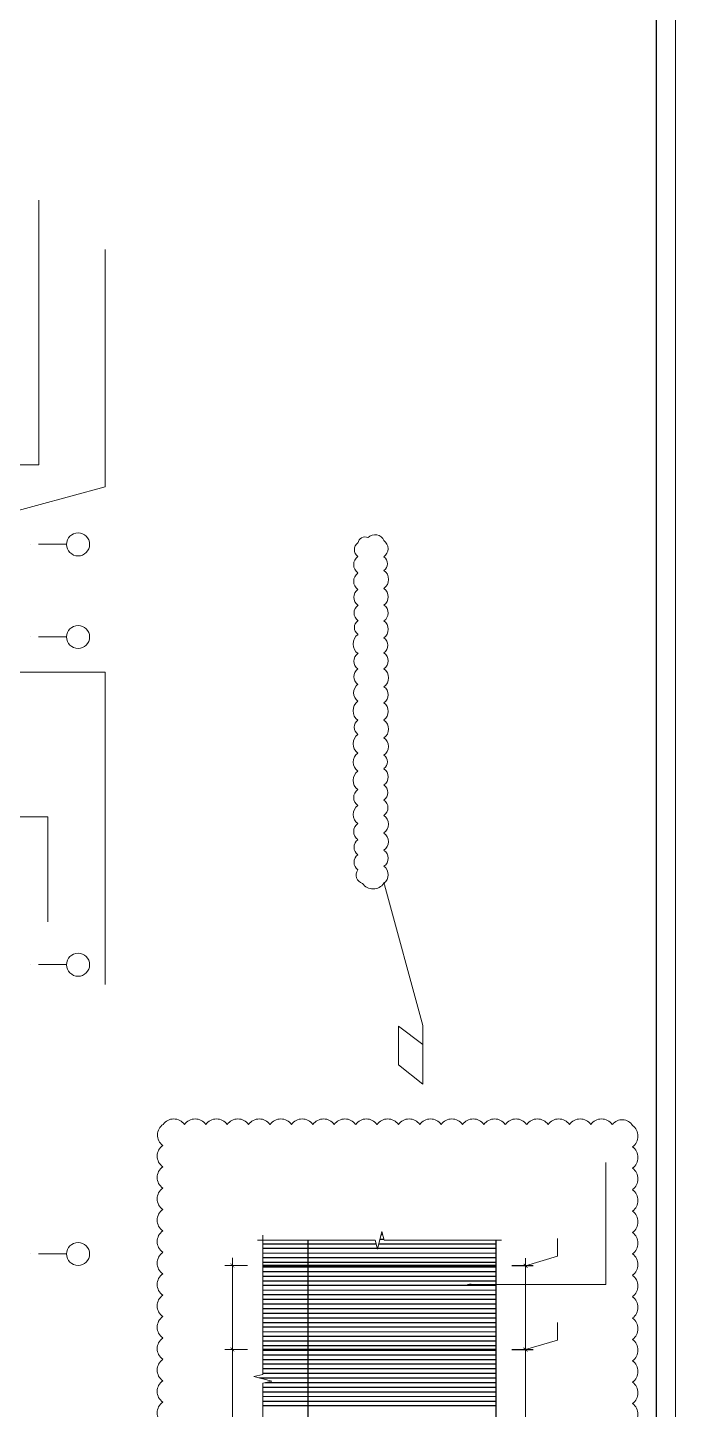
# Model space of a CAD drawing. Header units: millimetres. Extents: x -356862 to 418287, y 0 to 839748.
# Drawn here: x 40.19 to 46.81, y 21.09 to 35.19 of the extents above; entities that cross this region are included whole.
import ezdxf

# ---------------------------------------------------------------- set-up
doc = ezdxf.new("R2010")
doc.units = ezdxf.units.MM
doc.layers.add('PDF _Геометрия', color=7, linetype='Continuous', true_color=0xbababa)
doc.layers.add('PDF _Сплошная заливка', color=7, linetype='Continuous', true_color=0xf50000)

msp = doc.modelspace()

# ---------------------------------------------------------------- linework, layer by layer
at = {"layer": 'PDF _Геометрия', "color": 7, "lineweight": 20}
msp.add_lwpolyline([(13.6986, 0), (13.6986, 46.8056), (46.8056, 46.8056), (46.8056, 0)], dxfattribs=at)
at = {"layer": 'PDF _Геометрия', "color": 7, "lineweight": 30}
msp.add_lwpolyline([(13.8952, 46.6089), (46.6089, 46.6089), (46.6089, 0.7858), (13.8952, 0.7858)], close=True, dxfattribs=at)
at = {"layer": 'PDF _Геометрия', "color": 251, "lineweight": 20, "true_color": 0x545454}
for points in [[(39.6558, 30.7295), (39.6758, 30.7295), (40.3058, 30.7295), (40.3058, 30.8029), (40.3058, 33.4328)], [(39.5592, 30.1212), (39.5775, 30.1262), (40.9825, 30.5079), (40.9825, 30.5812), (40.9825, 32.9295)], [(39.6492, 28.613), (39.6675, 28.613), (40.9825, 28.613), (40.9825, 28.5396), (40.9825, 25.4264)], [(39.5908, 27.1364), (39.6108, 27.1364), (40.3975, 27.138), (40.3975, 27.0647), (40.3975, 26.0631)], [(44.7206, 22.3632), (46.0956, 22.3632), (46.0956, 22.4415), (46.0956, 23.6065)]]:
    msp.add_lwpolyline(points, dxfattribs=at)
at = {"layer": 'PDF _Геометрия', "color": 7, "lineweight": 9}
for points in [[(40.2225, 29.9196), (40.2225, 29.9196)], [(40.5891, 29.9196), (40.3008, 29.9196)], [(40.2225, 28.9746), (40.2225, 28.9746)], [(40.5891, 28.9746), (40.3008, 28.9746)], [(40.2225, 25.6281), (40.2225, 25.6281)], [(40.5891, 25.6281), (40.3008, 25.6281)], [(40.2225, 22.6749), (40.2225, 22.6749)], [(40.5891, 22.6749), (40.3008, 22.6749)]]:
    msp.add_lwpolyline(points, dxfattribs=at)
at = {"layer": 'PDF _Геометрия', "color": 1, "lineweight": 20}
for points in [[(43.8295, 28.9661, 0.5205399), (43.8295, 29.1367, 0.5205399), (43.8299, 29.2993)], [(43.5631, 28.8032, 0.5205399), (43.5631, 28.6462, 0.5205399), (43.5631, 28.4896)], [(43.564, 28.4897, 0.52054), (43.564, 28.3164, 0.5205399), (43.564, 28.1235)], [(43.5636, 28.1244, 0.5205398), (43.5636, 27.9784, 0.5205399), (43.5633, 27.7882, 0.5205399), (43.5635, 27.6042, 0.5205399), (43.5633, 27.4148)], [(43.8297, 27.6291, 0.5205401), (43.8297, 27.767, 0.52054), (43.8297, 27.9428)], [(43.5626, 26.5955, 0.5205705), (43.6101, 26.4573, 0.52054), (43.8296, 26.4578)]]:
    msp.add_lwpolyline(points, format="xyb", dxfattribs=at)
msp.add_lwpolyline([(43.8323, 26.4497), (43.8357, 26.4414), (44.2257, 25.0064), (44.2257, 24.8098), (44.2257, 24.5448)], dxfattribs=at)
msp.add_lwpolyline([(44.2257, 24.4081), (44.2257, 24.8131), (43.979, 24.9998), (43.979, 24.6048)], close=True, dxfattribs=at)
at = {"layer": 'PDF _Геометрия', "color": 7, "lineweight": 5}
for points in [[(42.5924, 22.8665), (42.5924, 22.8132), (42.5924, 21.4433), (42.5024, 21.4216), (42.6841, 21.3749), (42.5924, 21.3533), (42.5924, 19.985), (42.5924, 19.93)], [(45.0306, 22.8132), (44.9756, 22.8132), (43.8307, 22.8132), (43.8073, 22.9032), (43.7623, 22.7215), (43.739, 22.8132), (42.5924, 22.8132), (42.5391, 22.8132)]]:
    msp.add_lwpolyline(points, dxfattribs=at)
at = {"layer": 'PDF _Геометрия', "color": 254, "lineweight": 5, "true_color": 0xdcdcdc}
for points in [[(43.8157, 22.8732), (43.799, 22.8732)], [(43.8157, 22.8715), (43.799, 22.8715)], [(43.8157, 22.8699), (43.799, 22.8699)], [(43.7473, 22.7782), (42.5924, 22.7782)], [(43.7473, 22.7765), (42.5924, 22.7765)], [(43.749, 22.7749), (42.5924, 22.7749)], [(43.759, 22.7315), (42.5924, 22.7315)], [(43.759, 22.7299), (42.5924, 22.7299)], [(43.7607, 22.7282), (42.5924, 22.7282)], [(44.9756, 22.7315), (43.764, 22.7315)], [(44.9756, 22.7299), (43.764, 22.7299)], [(44.9756, 22.7282), (43.764, 22.7282)], [(44.9756, 22.7782), (43.7757, 22.7782)], [(44.9756, 22.7765), (43.7757, 22.7765)], [(44.9756, 22.7749), (43.7757, 22.7749)], [(43.8273, 22.8249), (43.7873, 22.8249)], [(43.8273, 22.8232), (43.7873, 22.8232)], [(43.8273, 22.8215), (43.7873, 22.8215)], [(44.9756, 22.6832), (42.5924, 22.6832)], [(44.9756, 22.6815), (42.5924, 22.6815)], [(44.9756, 22.6799), (42.5924, 22.6799)], [(44.9756, 22.6365), (42.5924, 22.6365)], [(44.9756, 22.6349), (42.5924, 22.6349)], [(44.9756, 22.6332), (42.5924, 22.6332)], [(44.9756, 22.5899), (42.5924, 22.5899)], [(44.9756, 22.5882), (42.5924, 22.5882)], [(44.9756, 22.5865), (42.5924, 22.5865)], [(44.9756, 22.5415), (42.5924, 22.5415)], [(44.9756, 22.5399), (42.5924, 22.5399)], [(44.9756, 22.5382), (42.5924, 22.5382)], [(44.9756, 22.4949), (42.5924, 22.4949)], [(44.9756, 22.4932), (42.5924, 22.4932)], [(44.9756, 22.4915), (42.5924, 22.4915)], [(44.9756, 22.4482), (42.5924, 22.4482)], [(44.9756, 22.4465), (42.5924, 22.4465)], [(44.9756, 22.4449), (42.5924, 22.4449)], [(44.9756, 22.3999), (42.5924, 22.3999)], [(44.9756, 22.3982), (42.5924, 22.3982)], [(44.9756, 22.3965), (42.5924, 22.3965)], [(44.9756, 22.3532), (42.5924, 22.3532)], [(44.9756, 22.3516), (42.5924, 22.3516)], [(44.9756, 22.3499), (42.5924, 22.3499)], [(44.9756, 22.3049), (42.5924, 22.3049)], [(44.9756, 22.2582), (42.5924, 22.2582)], [(44.9756, 22.2566), (42.5924, 22.2566)], [(44.9756, 22.2549), (42.5924, 22.2549)], [(44.9756, 22.2116), (42.5924, 22.2116)], [(44.9756, 22.2099), (42.5924, 22.2099)], [(44.9756, 22.2082), (42.5924, 22.2082)], [(44.9756, 22.1632), (42.5924, 22.1632)], [(44.9756, 22.1616), (42.5924, 22.1616)], [(44.9756, 22.1599), (42.5924, 22.1599)], [(44.9756, 22.1166), (42.5924, 22.1166)], [(44.9756, 22.1149), (42.5924, 22.1149)], [(44.9756, 22.1132), (42.5924, 22.1132)], [(44.9756, 22.0699), (42.5924, 22.0699)], [(44.9756, 22.0682), (42.5924, 22.0682)], [(44.9756, 22.0666), (42.5924, 22.0666)], [(44.9756, 22.0216), (42.5924, 22.0216)], [(44.9756, 22.0199), (42.5924, 22.0199)], [(44.9756, 22.0182), (42.5924, 22.0182)], [(44.9756, 21.9749), (42.5924, 21.9749)], [(44.9756, 21.9732), (42.5924, 21.9732)], [(44.9756, 21.9716), (42.5924, 21.9716)], [(44.9756, 21.9282), (42.5924, 21.9282)], [(44.9756, 21.9266), (42.5924, 21.9266)], [(44.9756, 21.9249), (42.5924, 21.9249)], [(44.9756, 21.8799), (42.5924, 21.8799)], [(44.9756, 21.8782), (42.5924, 21.8782)], [(44.9756, 21.8766), (42.5924, 21.8766)], [(44.9756, 21.8332), (42.5924, 21.8332)], [(44.9756, 21.8316), (42.5924, 21.8316)], [(44.9756, 21.8299), (42.5924, 21.8299)], [(44.9756, 21.7866), (42.5924, 21.7866)], [(44.9756, 21.7849), (42.5924, 21.7849)], [(44.9756, 21.7832), (42.5924, 21.7832)], [(44.9756, 21.7382), (42.5924, 21.7382)], [(44.9756, 21.7366), (42.5924, 21.7366)], [(44.9756, 21.7349), (42.5924, 21.7349)], [(44.9756, 21.6916), (42.5924, 21.6916)], [(44.9756, 21.6899), (42.5924, 21.6899)], [(44.9756, 21.6882), (42.5924, 21.6882)], [(44.9756, 21.6449), (42.5924, 21.6449)], [(44.9756, 21.6432), (42.5924, 21.6432)], [(44.9756, 21.6416), (42.5924, 21.6416)], [(44.9756, 21.5966), (42.5924, 21.5966)], [(44.9756, 21.5949), (42.5924, 21.5949)], [(44.9756, 21.5932), (42.5924, 21.5932)], [(44.9756, 21.5499), (42.5924, 21.5499)], [(44.9756, 21.5482), (42.5924, 21.5482)], [(44.9756, 21.5466), (42.5924, 21.5466)], [(44.9756, 21.5033), (42.5924, 21.5033)], [(44.9756, 21.5016), (42.5924, 21.5016)], [(44.9756, 21.4999), (42.5924, 21.4999)], [(44.9756, 21.4549), (42.5924, 21.4549)], [(44.9756, 21.4533), (42.5924, 21.4533)], [(44.9756, 21.4516), (42.5924, 21.4516)], [(44.9756, 21.4083), (42.5541, 21.4083)], [(44.9756, 21.4066), (42.5607, 21.4066)], [(44.9756, 21.4049), (42.5674, 21.4049)], [(44.9756, 21.3133), (42.5924, 21.3133)], [(44.9756, 21.3116), (42.5924, 21.3116)], [(44.9756, 21.3099), (42.5924, 21.3099)], [(44.9756, 21.3583), (42.6124, 21.3583)], [(44.9756, 21.3599), (42.6191, 21.3599)], [(44.9756, 21.3616), (42.6241, 21.3616)], [(44.9756, 21.2666), (42.5924, 21.2666)], [(44.9756, 21.2649), (42.5924, 21.2649)], [(44.9756, 21.2633), (42.5924, 21.2633)], [(44.9756, 21.2183), (42.5924, 21.2183)], [(44.9756, 21.1716), (42.5924, 21.1716)], [(44.9756, 21.1699), (42.5924, 21.1699)], [(44.9756, 21.1683), (42.5924, 21.1683)], [(44.9756, 21.1249), (42.5924, 21.1249)], [(44.9756, 21.1233), (42.5924, 21.1233)], [(44.9756, 21.1216), (42.5924, 21.1216)]]:
    msp.add_lwpolyline(points, dxfattribs=at)
at = {"layer": 'PDF _Геометрия', "color": 150, "lineweight": 30, "true_color": 0x0080ff}
msp.add_lwpolyline([(42.5924, 19.985), (44.9756, 19.985), (44.9756, 22.8132)], dxfattribs=at)
at = {"layer": 'PDF _Геометрия', "color": 150, "lineweight": 25, "true_color": 0x0080ff}
for points in [[(43.054, 22.5549), (43.054, 22.8132)], [(44.9756, 22.5549), (42.5924, 22.5549)], [(44.9756, 22.5515), (42.5924, 22.5515)], [(43.054, 21.6982), (43.054, 22.5515)], [(44.9756, 21.6982), (42.5924, 21.6982)], [(44.9756, 21.6949), (42.5924, 21.6949)], [(43.054, 20.8416), (43.054, 21.6949)]]:
    msp.add_lwpolyline(points, dxfattribs=at)
at = {"layer": 'PDF _Геометрия', "color": 7, "lineweight": 18}
for points in [[(45.2756, 22.5532), (45.6023, 22.6515), (45.6023, 22.8299)], [(42.2824, 21.6182), (42.2824, 22.6332)], [(45.2756, 21.6182), (45.2756, 22.6299)], [(45.2756, 22.5549), (45.2756, 22.5932)], [(42.4357, 22.5549), (42.2041, 22.5549)], [(45.134, 22.5549), (45.3539, 22.5549)], [(45.2756, 22.5515), (45.2756, 22.5549), (45.2756, 22.5515)], [(45.2756, 22.5515), (45.2756, 22.5115)], [(45.2756, 21.6966), (45.6023, 21.7949), (45.6023, 21.9732)], [(42.2824, 20.7616), (42.2824, 21.7766)], [(45.2756, 20.7616), (45.2756, 21.7732)], [(45.2756, 21.6982), (45.2756, 21.7366)], [(45.2756, 21.6949), (45.2756, 21.6982), (45.2756, 21.6949)], [(45.2756, 21.6949), (45.2756, 21.6549)]]:
    msp.add_lwpolyline(points, dxfattribs=at)
for points in [[(45.3539, 22.5515), (45.134, 22.5515)], [(42.2041, 21.6982), (42.4357, 21.6982)], [(45.3539, 21.6982), (45.134, 21.6982)], [(45.3539, 21.6949), (45.134, 21.6949)]]:
    msp.add_lwpolyline(points, close=True, dxfattribs=at)
at = {"layer": 'PDF _Геометрия', "color": 254, "lineweight": 5, "true_color": 0xdcdcdc}
for points in [[(42.5924, 22.3032), (44.9756, 22.3032)], [(42.5924, 21.2166), (44.9756, 21.2166)]]:
    msp.add_lwpolyline(points, close=True, dxfattribs=at)
at = {"layer": 'PDF _Геометрия', "color": 7, "lineweight": 20}
for centre in [(40.7064, 29.9181), (40.7064, 28.9731), (40.7064, 25.6264), (40.7064, 22.6731)]:
    msp.add_circle(centre, 0.1175, dxfattribs=at)
at = {"layer": 'PDF _Геометрия', "color": 1, "lineweight": 20}
for centre, radius, start, end in [((43.6114, 29.8647), 0.0842, 125.00243, 234.99757), ((43.6347, 29.9247), 0.0708, 63.68778, 173.68288), ((43.7381, 29.9164), 0.1008, 24.80163, 134.80225), ((43.7697, 29.8747), 0.1025, 305.00245, 54.99755), ((43.6231, 29.7114), 0.1025, 125.00245, 234.99755), ((43.7814, 29.7214), 0.0842, 305.00243, 54.99757), ((43.7647, 29.5614), 0.1125, 305.00245, 54.99755), ((43.6231, 29.5414), 0.1025, 125.00245, 234.99755), ((43.6197, 29.3781), 0.0975, 125.00243, 234.99757), ((43.7697, 29.3831), 0.1042, 305.00245, 54.99755), ((43.6197, 29.2181), 0.0958, 125.00245, 234.99755), ((43.6114, 29.0697), 0.0842, 125.00243, 234.99757), ((43.6331, 28.9014), 0.1192, 125.00244, 234.99756), ((43.7747, 28.8881), 0.0942, 305.00243, 54.99757), ((43.7731, 28.7297), 0.0992, 305.00245, 54.99755), ((43.7647, 28.5564), 0.1125, 305.00245, 54.99755), ((43.7714, 28.3831), 0.1008, 305.00245, 54.99755), ((43.7681, 28.2131), 0.1058, 305.00244, 54.99756), ((43.7664, 28.0331), 0.1108, 305.00243, 54.99757), ((43.7714, 27.5447), 0.1008, 305.00245, 54.99755), ((43.6197, 27.3331), 0.0992, 125.00245, 234.99755), ((43.7747, 27.3847), 0.0942, 305.00243, 54.99757), ((43.6281, 27.1597), 0.1125, 125.00245, 234.99755), ((43.7747, 27.2297), 0.0958, 305.00245, 54.99755), ((43.7664, 27.0614), 0.1092, 305.00244, 54.99756), ((43.6214, 26.9864), 0.1008, 125.00245, 234.99755), ((43.7681, 26.8831), 0.1075, 305.00244, 54.99756), ((43.6181, 26.8264), 0.0942, 125.00243, 234.99757), ((43.6181, 26.6731), 0.0942, 125.00243, 234.99757), ((43.7731, 26.7131), 0.0992, 305.00245, 54.99755), ((43.7681, 26.5447), 0.1058, 305.00244, 54.99756), ((41.6481, 23.8881), 0.1308, 123.94776, 233.94836), ((41.6831, 23.9197), 0.1325, 35.00244, 144.99756), ((41.9014, 23.9197), 0.1325, 35.00244, 144.99756), ((42.1197, 23.9197), 0.1325, 35.00244, 144.99756), ((42.3381, 23.9197), 0.1325, 35.00244, 144.99756), ((42.5564, 23.9197), 0.1325, 35.00244, 144.99756), ((42.7764, 23.9197), 0.1325, 35.00244, 144.99756), ((42.9947, 23.9197), 0.1325, 35.00244, 144.99756), ((43.2131, 23.9197), 0.1325, 35.00244, 144.99756), ((43.4314, 23.9197), 0.1325, 35.00244, 144.99756), ((43.6497, 23.9197), 0.1325, 35.00244, 144.99756), ((43.8681, 23.9197), 0.1325, 35.00244, 144.99756), ((44.0864, 23.9197), 0.1325, 35.00244, 144.99756), ((44.3047, 23.9197), 0.1325, 35.00244, 144.99756), ((44.5231, 23.9197), 0.1325, 35.00244, 144.99756), ((44.7414, 23.9197), 0.1325, 35.00244, 144.99756), ((44.9597, 23.9197), 0.1325, 35.00244, 144.99756), ((45.1781, 23.9197), 0.1325, 35.00244, 144.99756), ((45.3964, 23.9197), 0.1325, 35.00244, 144.99756), ((45.6147, 23.9197), 0.1325, 35.00244, 144.99756), ((45.8331, 23.9197), 0.1325, 35.00244, 144.99756), ((46.0514, 23.9197), 0.1325, 35.00244, 144.99756), ((46.2614, 23.9181), 0.1258, 31.85486, 141.85548), ((46.2914, 23.8764), 0.1325, 305.00244, 54.99756), ((41.6464, 23.6731), 0.1325, 125.00244, 234.99756), ((46.2914, 23.6581), 0.1325, 305.00244, 54.99756), ((41.6464, 23.4547), 0.1325, 125.00244, 234.99756), ((46.2914, 23.4397), 0.1325, 305.00244, 54.99756), ((41.6464, 23.2364), 0.1325, 125.00244, 234.99756), ((46.2914, 23.2197), 0.1325, 305.00244, 54.99756), ((41.6464, 23.0181), 0.1325, 125.00244, 234.99756), ((46.2914, 23.0014), 0.1325, 305.00244, 54.99756), ((41.6464, 22.7997), 0.1325, 125.00244, 234.99756), ((46.2914, 22.7831), 0.1325, 305.00244, 54.99756), ((41.6464, 22.5797), 0.1325, 125.00244, 234.99756), ((46.2914, 22.5647), 0.1325, 305.00244, 54.99756), ((41.6464, 22.3614), 0.1325, 125.00244, 234.99756), ((46.2914, 22.3464), 0.1325, 305.00244, 54.99756), ((41.6464, 22.1431), 0.1325, 125.00244, 234.99756), ((46.2914, 22.1281), 0.1325, 305.00244, 54.99756), ((41.6464, 21.9247), 0.1325, 125.00244, 234.99756), ((46.2914, 21.9097), 0.1325, 305.00244, 54.99756), ((41.6464, 21.7064), 0.1325, 125.00244, 234.99756), ((46.2914, 21.6914), 0.1325, 305.00244, 54.99756), ((41.6464, 21.4881), 0.1325, 125.00244, 234.99756), ((46.2914, 21.4731), 0.1325, 305.00244, 54.99756), ((41.6464, 21.2697), 0.1325, 125.00244, 234.99756), ((46.2914, 21.2547), 0.1325, 305.00244, 54.99756), ((41.6464, 21.0514), 0.1325, 125.00244, 234.99756), ((46.2914, 21.0364), 0.1325, 305.00244, 54.99756)]:
    msp.add_arc(centre, radius, start, end, dxfattribs=at)
at = {"layer": 'PDF _Сплошная заливка', "color": 1, "transparency": 33554559}
for points in [[(43.8223, 26.4647), (43.8307, 26.4597), (43.8207, 26.4564)], [(43.8307, 26.4597), (43.8207, 26.4564), (43.8257, 26.4514)], [(43.8273, 26.4697), (43.8223, 26.4647), (43.8307, 26.4597)], [(43.8257, 26.4514), (43.8323, 26.4497), (43.8307, 26.4597)], [(43.8357, 26.468), (43.8307, 26.4597), (43.8273, 26.4697)], [(43.8407, 26.4614), (43.8357, 26.468), (43.8307, 26.4597)], [(43.8307, 26.4597), (43.839, 26.4547), (43.8407, 26.4614)], [(43.8323, 26.4497), (43.8307, 26.4597), (43.839, 26.4547)]]:
    msp.add_solid(points, dxfattribs=at)
at = {"layer": 'PDF _Сплошная заливка', "color": 7, "transparency": 33554559}
for points in [[(42.3041, 22.5365), (42.2607, 22.5715), (42.2657, 22.5765)], [(45.259, 22.5765), (45.254, 22.5715), (45.2973, 22.5365)], [(45.2973, 22.5332), (45.254, 22.5682), (45.259, 22.5732)], [(45.2973, 22.5332), (45.254, 22.5682), (45.259, 22.5732)], [(42.3007, 22.5332), (42.3041, 22.5365), (42.2607, 22.5715)], [(45.254, 22.5715), (45.2973, 22.5365), (45.294, 22.5332)], [(45.294, 22.5299), (45.2973, 22.5332), (45.254, 22.5682)], [(45.294, 22.5299), (45.2973, 22.5332), (45.254, 22.5682)], [(42.3041, 21.6799), (42.2607, 21.7149), (42.2657, 21.7199)], [(42.2657, 21.7199), (42.2607, 21.7149), (42.3041, 21.6799)], [(42.3007, 21.6766), (42.3041, 21.6799), (42.2607, 21.7149)], [(42.2607, 21.7149), (42.3041, 21.6799), (42.3007, 21.6766)], [(45.259, 21.7199), (45.254, 21.7149), (45.2973, 21.6799)], [(45.259, 21.7199), (45.254, 21.7149), (45.2973, 21.6799)], [(45.2973, 21.6766), (45.254, 21.7116), (45.259, 21.7166)], [(45.2973, 21.6766), (45.254, 21.7116), (45.259, 21.7166)], [(45.254, 21.7149), (45.2973, 21.6799), (45.294, 21.6766)], [(45.254, 21.7149), (45.2973, 21.6799), (45.294, 21.6766)], [(45.294, 21.6732), (45.2973, 21.6766), (45.254, 21.7116)], [(45.294, 21.6732), (45.2973, 21.6766), (45.254, 21.7116)]]:
    msp.add_solid(points, dxfattribs=at)
at = {"layer": 'PDF _Сплошная заливка', "color": 251, "true_color": 0x545454, "transparency": 33554559}
msp.add_solid([(44.7206, 22.3549), (44.6723, 22.3632), (44.7206, 22.3715)], dxfattribs=at)

doc.saveas('drawing.dxf')
